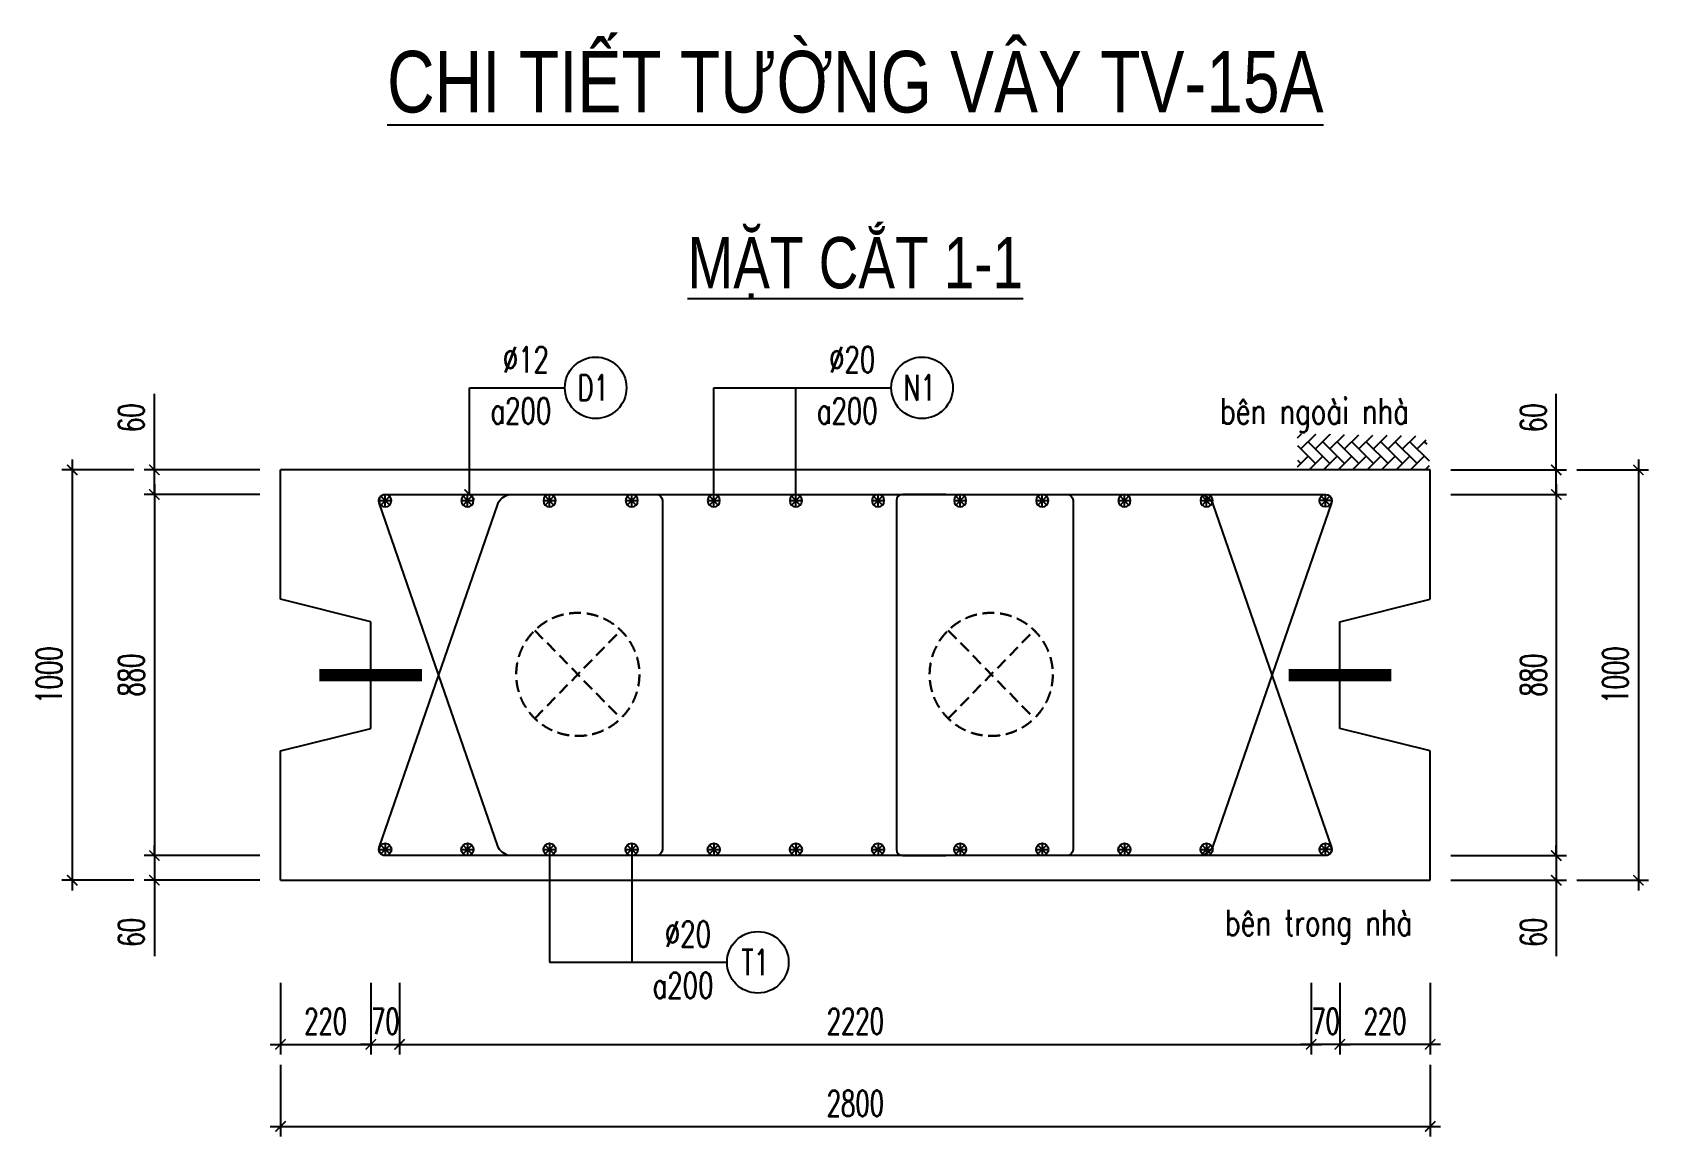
# Model space of a CAD drawing. Header units: millimetres. Extents: x -143483 to 1166745, y -1448440 to -1202244.
# Drawn here: x 82879 to 98625, y -1396853 to -1386087 of the extents above; entities that cross this region are included whole.
import ezdxf
from ezdxf.enums import TextEntityAlignment as Align

# ---------------------------------------------------------------- set-up
doc = ezdxf.new("R2010")
doc.units = ezdxf.units.MM
doc.header["$LTSCALE"] = 30
doc.header["$PDMODE"] = 3
doc.linetypes.add('DASHED', pattern=[19.05, 12.7, -6.35])
doc.layers.get('0').update_dxf_attribs({"lineweight": 9})
doc.layers.get('Defpoints').update_dxf_attribs({"lineweight": 9})
for name, color, linetype in [('ccu11-Cotthep', 9, 'Continuous'), ('ccu11-Dim', 8, 'Continuous'), ('ccu11-Hatch', 8, 'Continuous'), ('ccu11-Text', 31, 'Continuous'), ('ccu11-Thay', 7, 'Continuous'), ('ccu11-Thep', 4, 'Continuous'), ('ccu11-Thep doc', 4, 'Continuous'), ('ccu11-Thepdai', 6, 'Continuous')]:
    doc.layers.add(name, color=color, linetype=linetype)
doc.layers.add('ccu11-Khuat', color=9, linetype='DASHED', lineweight=30)
doc.styles.add('ccu11-dim', font='vnsimli.shx', dxfattribs={"width": 0.65, "bigfont": 'bigfont.shx'})
doc.styles.add('ccu11-VnAvH-B', font='VHAVANB.TTF')
doc.styles.add('ccu11-vnsimli', font='vnsimli.shx', dxfattribs={"width": 0.8, "bigfont": 'vns.shx'})
doc.styles.add('ccu11-vnsimple', font='vnsimple.shx', dxfattribs={"bigfont": 'bigfont.shx'})
doc.styles.add('ccu11_simli', font='vnsimli.shx', dxfattribs={"width": 0.8})
doc.dimstyles.new('ccu11-100', dxfattribs={"dimscale": 100, "dimtxt": 2.5, "dimasz": 1, "dimexe": 1, "dimexo": 2, "dimgap": 1, "dimtad": 1, "dimdec": 0, "dimdsep": 46, "dimtxsty": 'ccu11-dim', "dimblk": 'ARCHTICK', "dimcen": -1, "dimdle": 1, "dimclrd": 256, "dimclre": 256, "dimclrt": 3, "dimadec": 0, "dimazin": 2, "dimtfac": 0.1, "dimtdec": 0, "dimtmove": 0, "dimatfit": 1, "dimldrblk": 'ARCHTICK', "dimfxl": 0, "dimtvp": 0.833333, "dimtolj": 1, "dimtzin": 12, "dimarcsym": 0})
doc.dimstyles.new('ccu11-100x4', dxfattribs={"dimscale": 100, "dimtxt": 2.5, "dimasz": 1, "dimexe": 1, "dimexo": 2, "dimgap": 1, "dimtad": 1, "dimdec": 0, "dimlfac": 0.25, "dimdsep": 46, "dimtxsty": 'ccu11-dim', "dimblk": 'ARCHTICK', "dimcen": -1, "dimdle": 1, "dimclrd": 256, "dimclre": 256, "dimclrt": 3, "dimadec": 0, "dimazin": 2, "dimtfac": 0.1, "dimtdec": 0, "dimtmove": 0, "dimatfit": 1, "dimldrblk": 'ARCHTICK', "dimfxl": 0, "dimtvp": 0.833333, "dimtolj": 1, "dimtzin": 12, "dimarcsym": 0})

# ---------------------------------------------------------------- blocks, each defined once
blk = doc.blocks.new('MCT')
at = {"ltscale": 0.005}
for p, q in [((-0.49, 0), (0.49, 0)), ((0.35, -0.35), (-0.35, 0.35)), ((-0.35, -0.35), (0.35, 0.35)), ((0, -0.49), (0, 0.49))]:
    blk.add_line(p, q, dxfattribs=at)
blk.add_circle((0, 0), 0.492, dxfattribs=at)
blk = doc.blocks.new('*U3538')
at = {"layer": 'ccu11-Thep doc', "xscale": -121.9200000001001, "yscale": 121.9200000001001, "zscale": 121.92, "rotation": 270}
blk.add_blockref('MCT', (0, 0), dxfattribs=at)
blk = doc.blocks.new('*U3539')
at = {"layer": 'ccu11-Thep doc', "color": 0, "linetype": 'ByBlock', "lineweight": -2, "transparency": 16777216}
for p in [(0, 0), (800, 0), (1600, 0), (2400, 0), (3200, 0), (4000, 0), (4800, 0), (5600, 0), (6400, 0), (7200, 0), (8000, 0)]:
    blk.add_blockref('*U3538', p, dxfattribs=at)
blk = doc.blocks.new('*U3540')
at = {"layer": 'ccu11-Thep doc', "xscale": -121.9200000001001, "yscale": 121.9200000001001, "zscale": 121.92, "rotation": 270}
blk.add_blockref('MCT', (0, 0), dxfattribs=at)
blk = doc.blocks.new('*U3541')
at = {"layer": 'ccu11-Thep doc', "color": 0, "linetype": 'ByBlock', "lineweight": -2, "transparency": 16777216}
for p in [(0, 0), (800, 0), (1600, 0), (2400, 0), (3200, 0), (4000, 0), (4800, 0), (5600, 0), (6400, 0), (7200, 0), (8000, 0)]:
    blk.add_blockref('*U3540', p, dxfattribs=at)
blk = doc.blocks.new('_ARCHTICK')
at = {"color": 0, "linetype": 'ByBlock', "const_width": 0.15}
blk.add_lwpolyline([(-0.5, -0.5), (0.5, 0.5)], dxfattribs=at)
blk = doc.blocks.new('*D3606')
at = {"layer": 'ccu11-Dim', "linetype": 'ByBlock', "lineweight": -2, "ltscale": 30, "transparency": 16777216}
for p, q in [((95617, -1395353), (95617, -1396053)), ((96497, -1395353), (96497, -1396053)), ((96597, -1395953), (95517, -1395953))]:
    blk.add_line(p, q, dxfattribs=at)
at = {"layer": 'Defpoints', "color": 0, "linetype": 'ByBlock', "ltscale": 30, "transparency": 16777216}
for p in [(95617, -1395153), (96497, -1395153), (95617, -1395953)]:
    blk.add_point(p, dxfattribs=at)
at = {"layer": 'ccu11-Dim', "linetype": 'ByBlock', "lineweight": -2, "ltscale": 30, "transparency": 16777216, "xscale": 100, "yscale": 100, "zscale": 100, "rotation": 180}
blk.add_blockref('_ARCHTICK', (95617, -1395953), dxfattribs=at)
at = {"layer": 'ccu11-Dim', "linetype": 'ByBlock', "lineweight": -2, "ltscale": 30, "transparency": 16777216, "xscale": 100, "yscale": 100, "zscale": 100}
blk.add_blockref('_ARCHTICK', (96497, -1395953), dxfattribs=at)
at = {"layer": 'ccu11-Dim', "color": 3, "linetype": 'ByBlock', "ltscale": 30, "transparency": 16777216, "insert": (96057, -1395728), "char_height": 250, "attachment_point": 5, "style": 'ccu11-dim'}
blk.add_mtext('\\A1;220', dxfattribs=at)
blk = doc.blocks.new('*D3607')
at = {"layer": 'ccu11-Dim', "linetype": 'ByBlock', "lineweight": -2, "ltscale": 30, "transparency": 16777216}
for p, q in [((85297, -1396153), (85297, -1396853)), ((96497, -1396153), (96497, -1396853)), ((85197, -1396753), (96597, -1396753))]:
    blk.add_line(p, q, dxfattribs=at)
at = {"layer": 'Defpoints', "color": 0, "linetype": 'ByBlock', "ltscale": 30, "transparency": 16777216}
for p in [(85297, -1395953), (96497, -1395953), (96497, -1396753)]:
    blk.add_point(p, dxfattribs=at)
at = {"layer": 'ccu11-Dim', "linetype": 'ByBlock', "lineweight": -2, "ltscale": 30, "transparency": 16777216, "xscale": 100, "yscale": 100, "zscale": 100, "rotation": 180}
blk.add_blockref('_ARCHTICK', (85297, -1396753), dxfattribs=at)
at = {"layer": 'ccu11-Dim', "linetype": 'ByBlock', "lineweight": -2, "ltscale": 30, "transparency": 16777216, "xscale": 100, "yscale": 100, "zscale": 100}
blk.add_blockref('_ARCHTICK', (96497, -1396753), dxfattribs=at)
at = {"layer": 'ccu11-Dim', "color": 3, "linetype": 'ByBlock', "ltscale": 30, "transparency": 16777216, "insert": (90897, -1396528), "char_height": 250, "attachment_point": 5, "style": 'ccu11-dim'}
blk.add_mtext('\\A1;2800', dxfattribs=at)
blk = doc.blocks.new('*D3608')
at = {"layer": 'ccu11-Dim', "linetype": 'ByBlock', "lineweight": -2, "ltscale": 30, "transparency": 16777216}
for p, q in [((95337, -1395353), (95337, -1396053)), ((95617, -1395353), (95617, -1396053)), ((95337, -1395953), (95237, -1395953)), ((95617, -1395953), (95337, -1395953)), ((95617, -1395953), (95717, -1395953))]:
    blk.add_line(p, q, dxfattribs=at)
at = {"layer": 'Defpoints', "color": 0, "linetype": 'ByBlock', "ltscale": 30, "transparency": 16777216}
for p in [(95337, -1395153), (95617, -1395153), (95337, -1395953)]:
    blk.add_point(p, dxfattribs=at)
at = {"layer": 'ccu11-Dim', "linetype": 'ByBlock', "lineweight": -2, "ltscale": 30, "transparency": 16777216, "xscale": 100, "yscale": 100, "zscale": 100}
blk.add_blockref('_ARCHTICK', (95337, -1395953), dxfattribs=at)
at = {"layer": 'ccu11-Dim', "linetype": 'ByBlock', "lineweight": -2, "ltscale": 30, "transparency": 16777216, "xscale": 100, "yscale": 100, "zscale": 100, "rotation": 180}
blk.add_blockref('_ARCHTICK', (95617, -1395953), dxfattribs=at)
at = {"layer": 'ccu11-Dim', "color": 3, "linetype": 'ByBlock', "ltscale": 30, "transparency": 16777216, "insert": (95477, -1395728), "char_height": 250, "attachment_point": 5, "style": 'ccu11-dim'}
blk.add_mtext('\\A1;70', dxfattribs=at)
blk = doc.blocks.new('*D3609')
at = {"layer": 'ccu11-Dim', "linetype": 'ByBlock', "lineweight": -2, "ltscale": 30, "transparency": 16777216}
for p, q in [((86457, -1395353), (86457, -1396053)), ((95337, -1395353), (95337, -1396053)), ((86357, -1395953), (95437, -1395953))]:
    blk.add_line(p, q, dxfattribs=at)
at = {"layer": 'Defpoints', "color": 0, "linetype": 'ByBlock', "ltscale": 30, "transparency": 16777216}
for p in [(86457, -1395153), (95337, -1395153), (95337, -1395953)]:
    blk.add_point(p, dxfattribs=at)
at = {"layer": 'ccu11-Dim', "linetype": 'ByBlock', "lineweight": -2, "ltscale": 30, "transparency": 16777216, "xscale": 100, "yscale": 100, "zscale": 100, "rotation": 180}
blk.add_blockref('_ARCHTICK', (86457, -1395953), dxfattribs=at)
at = {"layer": 'ccu11-Dim', "linetype": 'ByBlock', "lineweight": -2, "ltscale": 30, "transparency": 16777216, "xscale": 100, "yscale": 100, "zscale": 100}
blk.add_blockref('_ARCHTICK', (95337, -1395953), dxfattribs=at)
at = {"layer": 'ccu11-Dim', "color": 3, "linetype": 'ByBlock', "ltscale": 30, "transparency": 16777216, "insert": (90897, -1395728), "char_height": 250, "attachment_point": 5, "style": 'ccu11-dim'}
blk.add_mtext('\\A1;2220', dxfattribs=at)
blk = doc.blocks.new('SHD')
at = {"layer": 'ccu11-Cotthep'}
blk.add_circle((300, 0), 300, dxfattribs=at)
at = {"layer": 'ccu11-Cotthep', "color": 31, "style": 'ccu11_simli', "width": 0.8}
blk.add_attdef('DK', text='', height=250, dxfattribs=at).set_placement((-101, 65), align=Align.BOTTOM_RIGHT)
blk.add_attdef('KH', text='', height=250, dxfattribs=at).set_placement((300, 0), align=Align.MIDDLE)
blk.add_attdef('KC', text='', height=250, dxfattribs=at).set_placement((-101, -142), align=Align.TOP_RIGHT)
blk = doc.blocks.new('*D3610')
at = {"layer": 'ccu11-Dim', "linetype": 'ByBlock', "lineweight": -2, "ltscale": 30, "transparency": 16777216}
for p, q in [((97725, -1390353), (97725, -1389613)), ((96697, -1390353), (97825, -1390353)), ((97725, -1390593), (97725, -1390353)), ((96697, -1390593), (97825, -1390593)), ((97725, -1390593), (97725, -1390693))]:
    blk.add_line(p, q, dxfattribs=at)
at = {"layer": 'Defpoints', "color": 0, "linetype": 'ByBlock', "ltscale": 30, "transparency": 16777216}
for p in [(96497, -1390353), (96497, -1390593), (97725, -1390593)]:
    blk.add_point(p, dxfattribs=at)
at = {"layer": 'ccu11-Dim', "linetype": 'ByBlock', "lineweight": -2, "ltscale": 30, "transparency": 16777216, "xscale": 100, "yscale": 100, "zscale": 100}
for p, rotation in [((97725, -1390353), 270), ((97725, -1390593), 90)]:
    blk.add_blockref('_ARCHTICK', p, dxfattribs=dict(at, rotation=rotation))
at = {"layer": 'ccu11-Dim', "color": 3, "linetype": 'ByBlock', "ltscale": 30, "transparency": 16777216, "insert": (97500, -1389845), "char_height": 250, "attachment_point": 5, "rotation": 90, "style": 'ccu11-dim'}
blk.add_mtext('\\A1;60', dxfattribs=at)
blk = doc.blocks.new('*D3611')
at = {"layer": 'ccu11-Dim', "linetype": 'ByBlock', "lineweight": -2, "ltscale": 30, "transparency": 16777216}
for p, q in [((97725, -1390493), (97725, -1394213)), ((96697, -1390593), (97825, -1390593)), ((96697, -1394113), (97825, -1394113))]:
    blk.add_line(p, q, dxfattribs=at)
at = {"layer": 'Defpoints', "color": 0, "linetype": 'ByBlock', "ltscale": 30, "transparency": 16777216}
for p in [(96497, -1390593), (96497, -1394113), (97725, -1394113)]:
    blk.add_point(p, dxfattribs=at)
at = {"layer": 'ccu11-Dim', "linetype": 'ByBlock', "lineweight": -2, "ltscale": 30, "transparency": 16777216, "xscale": 100, "yscale": 100, "zscale": 100}
for p, rotation in [((97725, -1390593), 90), ((97725, -1394113), 270)]:
    blk.add_blockref('_ARCHTICK', p, dxfattribs=dict(at, rotation=rotation))
at = {"layer": 'ccu11-Dim', "color": 3, "linetype": 'ByBlock', "ltscale": 30, "transparency": 16777216, "insert": (97500, -1392353), "char_height": 250, "attachment_point": 5, "rotation": 90, "style": 'ccu11-dim'}
blk.add_mtext('\\A1;880', dxfattribs=at)
blk = doc.blocks.new('*D3612')
at = {"layer": 'ccu11-Dim', "linetype": 'ByBlock', "lineweight": -2, "ltscale": 30, "transparency": 16777216}
for p, q in [((96697, -1394113), (97825, -1394113)), ((97725, -1394113), (97725, -1394013)), ((97725, -1394113), (97725, -1394353)), ((96697, -1394353), (97825, -1394353)), ((97725, -1394353), (97725, -1395093))]:
    blk.add_line(p, q, dxfattribs=at)
at = {"layer": 'Defpoints', "color": 0, "linetype": 'ByBlock', "ltscale": 30, "transparency": 16777216}
for p in [(96497, -1394113), (97725, -1394113), (96497, -1394353)]:
    blk.add_point(p, dxfattribs=at)
at = {"layer": 'ccu11-Dim', "linetype": 'ByBlock', "lineweight": -2, "ltscale": 30, "transparency": 16777216, "xscale": 100, "yscale": 100, "zscale": 100}
for p, rotation in [((97725, -1394113), 270), ((97725, -1394353), 90)]:
    blk.add_blockref('_ARCHTICK', p, dxfattribs=dict(at, rotation=rotation))
at = {"layer": 'ccu11-Dim', "color": 3, "linetype": 'ByBlock', "ltscale": 30, "transparency": 16777216, "insert": (97500, -1394861), "char_height": 250, "attachment_point": 5, "rotation": 90, "style": 'ccu11-dim'}
blk.add_mtext('\\A1;60', dxfattribs=at)
blk = doc.blocks.new('*D3613')
at = {"layer": 'ccu11-Dim', "linetype": 'ByBlock', "lineweight": -2, "ltscale": 30, "transparency": 16777216}
for p, q in [((97925, -1390353), (98625, -1390353)), ((98525, -1390253), (98525, -1394453)), ((97925, -1394353), (98625, -1394353))]:
    blk.add_line(p, q, dxfattribs=at)
at = {"layer": 'Defpoints', "color": 0, "linetype": 'ByBlock', "ltscale": 30, "transparency": 16777216}
for p in [(97725, -1390353), (97725, -1394353), (98525, -1394353)]:
    blk.add_point(p, dxfattribs=at)
at = {"layer": 'ccu11-Dim', "linetype": 'ByBlock', "lineweight": -2, "ltscale": 30, "transparency": 16777216, "xscale": 100, "yscale": 100, "zscale": 100}
for p, rotation in [((98525, -1390353), 90), ((98525, -1394353), 270)]:
    blk.add_blockref('_ARCHTICK', p, dxfattribs=dict(at, rotation=rotation))
at = {"layer": 'ccu11-Dim', "color": 3, "linetype": 'ByBlock', "ltscale": 30, "transparency": 16777216, "insert": (98300, -1392353), "char_height": 250, "attachment_point": 5, "rotation": 90, "style": 'ccu11-dim'}
blk.add_mtext('\\A1;1000', dxfattribs=at)
blk = doc.blocks.new('*D3656')
at = {"layer": 'ccu11-Dim', "linetype": 'ByBlock', "lineweight": -2, "ltscale": 30, "transparency": 16777216}
for p, q in [((85297, -1395353), (85297, -1396053)), ((86177, -1395353), (86177, -1396053)), ((85197, -1395953), (86277, -1395953))]:
    blk.add_line(p, q, dxfattribs=at)
at = {"layer": 'Defpoints', "color": 0, "linetype": 'ByBlock', "ltscale": 30, "transparency": 16777216}
for p in [(85297, -1395153), (86177, -1395153), (86177, -1395953)]:
    blk.add_point(p, dxfattribs=at)
at = {"layer": 'ccu11-Dim', "linetype": 'ByBlock', "lineweight": -2, "ltscale": 30, "transparency": 16777216, "xscale": 100, "yscale": 100, "zscale": 100, "rotation": 180}
blk.add_blockref('_ARCHTICK', (85297, -1395953), dxfattribs=at)
at = {"layer": 'ccu11-Dim', "linetype": 'ByBlock', "lineweight": -2, "ltscale": 30, "transparency": 16777216, "xscale": 100, "yscale": 100, "zscale": 100}
blk.add_blockref('_ARCHTICK', (86177, -1395953), dxfattribs=at)
at = {"layer": 'ccu11-Dim', "color": 3, "linetype": 'ByBlock', "ltscale": 30, "transparency": 16777216, "insert": (85737, -1395728), "char_height": 250, "attachment_point": 5, "style": 'ccu11-dim'}
blk.add_mtext('\\A1;220', dxfattribs=at)
blk = doc.blocks.new('*D3657')
at = {"layer": 'ccu11-Dim', "linetype": 'ByBlock', "lineweight": -2, "ltscale": 30, "transparency": 16777216}
for p, q in [((86177, -1395353), (86177, -1396053)), ((86457, -1395353), (86457, -1396053)), ((86177, -1395953), (86077, -1395953)), ((86177, -1395953), (86457, -1395953)), ((86457, -1395953), (86557, -1395953))]:
    blk.add_line(p, q, dxfattribs=at)
at = {"layer": 'Defpoints', "color": 0, "linetype": 'ByBlock', "ltscale": 30, "transparency": 16777216}
for p in [(86177, -1395153), (86457, -1395153), (86457, -1395953)]:
    blk.add_point(p, dxfattribs=at)
at = {"layer": 'ccu11-Dim', "linetype": 'ByBlock', "lineweight": -2, "ltscale": 30, "transparency": 16777216, "xscale": 100, "yscale": 100, "zscale": 100}
blk.add_blockref('_ARCHTICK', (86177, -1395953), dxfattribs=at)
at = {"layer": 'ccu11-Dim', "linetype": 'ByBlock', "lineweight": -2, "ltscale": 30, "transparency": 16777216, "xscale": 100, "yscale": 100, "zscale": 100, "rotation": 180}
blk.add_blockref('_ARCHTICK', (86457, -1395953), dxfattribs=at)
at = {"layer": 'ccu11-Dim', "color": 3, "linetype": 'ByBlock', "ltscale": 30, "transparency": 16777216, "insert": (86317, -1395728), "char_height": 250, "attachment_point": 5, "style": 'ccu11-dim'}
blk.add_mtext('\\A1;70', dxfattribs=at)
blk = doc.blocks.new('*D3658')
at = {"layer": 'ccu11-Dim', "linetype": 'ByBlock', "lineweight": -2, "ltscale": 30, "transparency": 16777216}
for p, q in [((84068, -1390353), (84068, -1389613)), ((85097, -1390353), (83968, -1390353)), ((84068, -1390593), (84068, -1390353)), ((85097, -1390593), (83968, -1390593)), ((84068, -1390593), (84068, -1390693))]:
    blk.add_line(p, q, dxfattribs=at)
at = {"layer": 'Defpoints', "color": 0, "linetype": 'ByBlock', "ltscale": 30, "transparency": 16777216}
for p in [(85297, -1390353), (84068, -1390593), (85297, -1390593)]:
    blk.add_point(p, dxfattribs=at)
at = {"layer": 'ccu11-Dim', "linetype": 'ByBlock', "lineweight": -2, "ltscale": 30, "transparency": 16777216, "xscale": 100, "yscale": 100, "zscale": 100}
for p, rotation in [((84068, -1390353), 270), ((84068, -1390593), 90)]:
    blk.add_blockref('_ARCHTICK', p, dxfattribs=dict(at, rotation=rotation))
at = {"layer": 'ccu11-Dim', "color": 3, "linetype": 'ByBlock', "ltscale": 30, "transparency": 16777216, "insert": (83843, -1389845), "char_height": 250, "attachment_point": 5, "rotation": 90, "style": 'ccu11-dim'}
blk.add_mtext('\\A1;60', dxfattribs=at)
blk = doc.blocks.new('*D3659')
at = {"layer": 'ccu11-Dim', "linetype": 'ByBlock', "lineweight": -2, "ltscale": 30, "transparency": 16777216}
for p, q in [((84068, -1390493), (84068, -1394213)), ((85097, -1390593), (83968, -1390593)), ((85097, -1394113), (83968, -1394113))]:
    blk.add_line(p, q, dxfattribs=at)
at = {"layer": 'Defpoints', "color": 0, "linetype": 'ByBlock', "ltscale": 30, "transparency": 16777216}
for p in [(85297, -1390593), (84068, -1394113), (85297, -1394113)]:
    blk.add_point(p, dxfattribs=at)
at = {"layer": 'ccu11-Dim', "linetype": 'ByBlock', "lineweight": -2, "ltscale": 30, "transparency": 16777216, "xscale": 100, "yscale": 100, "zscale": 100}
for p, rotation in [((84068, -1390593), 90), ((84068, -1394113), 270)]:
    blk.add_blockref('_ARCHTICK', p, dxfattribs=dict(at, rotation=rotation))
at = {"layer": 'ccu11-Dim', "color": 3, "linetype": 'ByBlock', "ltscale": 30, "transparency": 16777216, "insert": (83843, -1392353), "char_height": 250, "attachment_point": 5, "rotation": 90, "style": 'ccu11-dim'}
blk.add_mtext('\\A1;880', dxfattribs=at)
blk = doc.blocks.new('*D3660')
at = {"layer": 'ccu11-Dim', "linetype": 'ByBlock', "lineweight": -2, "ltscale": 30, "transparency": 16777216}
for p, q in [((85097, -1394113), (83968, -1394113)), ((84068, -1394113), (84068, -1394013)), ((84068, -1394113), (84068, -1394353)), ((85097, -1394353), (83968, -1394353)), ((84068, -1394353), (84068, -1395093))]:
    blk.add_line(p, q, dxfattribs=at)
at = {"layer": 'Defpoints', "color": 0, "linetype": 'ByBlock', "ltscale": 30, "transparency": 16777216}
for p in [(84068, -1394113), (85297, -1394113), (85297, -1394353)]:
    blk.add_point(p, dxfattribs=at)
at = {"layer": 'ccu11-Dim', "linetype": 'ByBlock', "lineweight": -2, "ltscale": 30, "transparency": 16777216, "xscale": 100, "yscale": 100, "zscale": 100}
for p, rotation in [((84068, -1394113), 270), ((84068, -1394353), 90)]:
    blk.add_blockref('_ARCHTICK', p, dxfattribs=dict(at, rotation=rotation))
at = {"layer": 'ccu11-Dim', "color": 3, "linetype": 'ByBlock', "ltscale": 30, "transparency": 16777216, "insert": (83843, -1394861), "char_height": 250, "attachment_point": 5, "rotation": 90, "style": 'ccu11-dim'}
blk.add_mtext('\\A1;60', dxfattribs=at)
blk = doc.blocks.new('*D3661')
at = {"layer": 'ccu11-Dim', "linetype": 'ByBlock', "lineweight": -2, "ltscale": 30, "transparency": 16777216}
for p, q in [((83868, -1390353), (83168, -1390353)), ((83268, -1390253), (83268, -1394453)), ((83868, -1394353), (83168, -1394353))]:
    blk.add_line(p, q, dxfattribs=at)
at = {"layer": 'Defpoints', "color": 0, "linetype": 'ByBlock', "ltscale": 30, "transparency": 16777216}
for p in [(84068, -1390353), (83268, -1394353), (84068, -1394353)]:
    blk.add_point(p, dxfattribs=at)
at = {"layer": 'ccu11-Dim', "linetype": 'ByBlock', "lineweight": -2, "ltscale": 30, "transparency": 16777216, "xscale": 100, "yscale": 100, "zscale": 100}
for p, rotation in [((83268, -1390353), 90), ((83268, -1394353), 270)]:
    blk.add_blockref('_ARCHTICK', p, dxfattribs=dict(at, rotation=rotation))
at = {"layer": 'ccu11-Dim', "color": 3, "linetype": 'ByBlock', "ltscale": 30, "transparency": 16777216, "insert": (83043, -1392353), "char_height": 250, "attachment_point": 5, "rotation": 90, "style": 'ccu11-dim'}
blk.add_mtext('\\A1;1000', dxfattribs=at)

msp = doc.modelspace()

# ---------------------------------------------------------------- hatches: boundary and pattern name
at = {"layer": 'ccu11-Hatch', "ltscale": 10}
h = msp.add_hatch(dxfattribs=at)
h.set_pattern_fill('AR-HBONE', color=256, scale=25, angle=270, style=0)
h.set_pattern_definition([(45, (-3166646.16, 386103.2), (141.4213562, 4e-14), [300, -100]), (315, (-3166575.45, 386173.91), (141.4213562, 4e-14), [300, -100])])
h.paths.add_polyline_path([(95204.34, -1390000.27), (95204.34, -1390352.99), (96496.7, -1390352.99), (96453.84, -1390021.69)])

# ---------------------------------------------------------------- linework, layer by layer
at = {"layer": 'ccu11-Khuat', "ltscale": 0.3}
for p, q in [((87774.12, -1391917.28), (88612.35, -1392775.98)), ((87774.12, -1392775.98), (88612.35, -1391917.28)), ((91801.36, -1391917.28), (92639.59, -1392775.98)), ((91801.36, -1392775.98), (92639.59, -1391917.28))]:
    msp.add_line(p, q, dxfattribs=at)
for centre in [(88193.24, -1392346.63), (92220.47, -1392346.63)]:
    msp.add_circle(centre, 600, dxfattribs=at)
at = {"layer": 'ccu11-Thay'}
for p, q in [((96496.7, -1390352.99), (85296.7, -1390352.99)), ((85296.7, -1391612.99), (85296.7, -1390352.99)), ((96496.7, -1391612.99), (96496.7, -1390352.99)), ((86176.46, -1391832.99), (85296.7, -1391612.99)), ((95616.93, -1391832.99), (96496.7, -1391612.99)), ((86176.46, -1392872.99), (86176.46, -1391832.99)), ((95616.93, -1392872.99), (95616.93, -1391832.99)), ((85296.7, -1393092.99), (86176.46, -1392872.99)), ((96496.7, -1393092.99), (95616.93, -1392872.99)), ((85296.7, -1394352.99), (85296.7, -1393092.99)), ((96496.7, -1394352.99), (96496.7, -1393092.99)), ((85296.7, -1394352.99), (96496.7, -1394352.99))]:
    msp.add_line(p, q, dxfattribs=at)
at = {"layer": 'ccu11-Thep', "const_width": 120}
for points in [[(86676.7, -1392352.99), (85676.7, -1392352.99)], [(95116.7, -1392352.99), (96116.7, -1392352.99)]]:
    msp.add_lwpolyline(points, dxfattribs=at)
at = {"layer": 'ccu11-Thepdai'}
for points in [[(93548.49, -1390592.99), (94268.96, -1390592.99, -0.23620228), (94380.73, -1390685.74), (95534.61, -1394032.49, -0.5204497), (95478.22, -1394112.99), (90896.7, -1394112.99), (86315.17, -1394112.99, -0.5204497), (86258.78, -1394032.49), (87412.66, -1390685.74, -0.23620228), (87524.43, -1390592.99), (88244.9, -1390592.99)], [(88244.9, -1394112.99), (87524.43, -1394112.99, -0.23620228), (87412.66, -1394020.24), (86258.78, -1390673.49, -0.5204497), (86315.17, -1390592.99), (90896.7, -1390592.99), (95478.22, -1390592.99, -0.5204497), (95534.61, -1390673.49), (94380.73, -1394020.24, -0.23620228), (94268.96, -1394112.99), (93548.49, -1394112.99)], [(88537.38, -1390592.99), (88957.38, -1390592.99, -0.41421356), (89017.38, -1390652.99), (89017.38, -1394052.99, -0.41421356), (88957.38, -1394112.99), (88537.38, -1394112.99)], [(91777.38, -1390592.99), (91357.38, -1390592.99, 0.41421356), (91297.38, -1390652.99), (91297.38, -1394052.99, 0.41421356), (91357.38, -1394112.99), (91777.38, -1394112.99)], [(92537.38, -1390592.99), (92957.38, -1390592.99, -0.41421356), (93017.38, -1390652.99), (93017.38, -1394052.99, -0.41421356), (92957.38, -1394112.99), (92537.38, -1394112.99)]]:
    msp.add_lwpolyline(points, format="xyb", dxfattribs=at)

# ---------------------------------------------------------------- block references
at = {"layer": 'ccu11-Cotthep'}
ref = msp.add_blockref('SHD', (88067.38, -1389552.63), dxfattribs=at)
ref.add_attrib('KH', 'D1', dxfattribs={"color": 31, "height": 250, "style": 'ccu11-vnsimple', "width": 0.7}).set_placement((88342.38, -1389552.63), align=Align.MIDDLE_CENTER)
ref.add_attrib('KC', 'a200', dxfattribs={"color": 31, "height": 250, "style": 'ccu11-vnsimple', "width": 0.7}).set_placement((87638.8, -1389652.63), align=Align.TOP_CENTER)
ref.add_attrib('DK', '`12', dxfattribs={"color": 31, "height": 250, "style": 'ccu11-vnsimple', "width": 0.7}).set_placement((87686.59, -1389477.63), align=Align.BOTTOM_CENTER)
ref = msp.add_blockref('SHD', (91246.92, -1389552.63), dxfattribs=at)
ref.add_attrib('KH', 'N1', dxfattribs={"color": 31, "height": 250, "style": 'ccu11-vnsimple', "width": 0.7}).set_placement((91521.92, -1389552.63), align=Align.MIDDLE_CENTER)
ref.add_attrib('KC', 'a200', dxfattribs={"color": 31, "height": 250, "style": 'ccu11-vnsimple', "width": 0.7}).set_placement((90818.34, -1389652.63), align=Align.TOP_CENTER)
ref.add_attrib('DK', '`20', dxfattribs={"color": 31, "height": 250, "style": 'ccu11-vnsimple', "width": 0.7}).set_placement((90866.14, -1389477.63), align=Align.BOTTOM_CENTER)
ref = msp.add_blockref('SHD', (89646.84, -1395153.35), dxfattribs=at)
ref.add_attrib('KH', 'T1', dxfattribs={"color": 31, "height": 250, "style": 'ccu11-vnsimple', "width": 0.7}).set_placement((89921.84, -1395153.35), align=Align.MIDDLE_CENTER)
ref.add_attrib('KC', 'a200', dxfattribs={"color": 31, "height": 250, "style": 'ccu11-vnsimple', "width": 0.7}).set_placement((89218.26, -1395253.35), align=Align.TOP_CENTER)
ref.add_attrib('DK', '`20', dxfattribs={"color": 31, "height": 250, "style": 'ccu11-vnsimple', "width": 0.7}).set_placement((89266.05, -1395078.35), align=Align.BOTTOM_CENTER)
at = {"layer": 'ccu11-Thep doc'}
msp.add_blockref('*U3539', (86317.92, -1390652.99), dxfattribs=at)
at = {"layer": 'ccu11-Thep doc', "xscale": 121.9200000001001, "yscale": 121.9200000001001, "zscale": 121.9200000001001, "rotation": 90.00000000000001}
for p in [(95477.05, -1390652.99), (95477.05, -1394052.99)]:
    msp.add_blockref('MCT', p, dxfattribs=at)
at = {"layer": 'ccu11-Thep doc', "xscale": -1, "rotation": 180}
msp.add_blockref('*U3541', (86317.84, -1394052.99), dxfattribs=at)

# ---------------------------------------------------------------- texts
at = {"layer": 'ccu11-Text', "style": 'ccu11-VnAvH-B', "width": 0.8}
msp.add_text('%%UCHI TIÕT t\xadêng v©y tv-15a', height=600, dxfattribs=at).set_placement((90896.7, -1386868.55), align=Align.CENTER)
at = {"layer": 'ccu11-Text', "color": 1, "style": 'ccu11-VnAvH-B', "width": 0.8}
msp.add_text('%%UmÆt c¾t 1-1', height=500, dxfattribs=at).set_placement((90896.7, -1388582.86), align=Align.CENTER)
at = {"layer": 'ccu11-Text', "linetype": 'Continuous', "style": 'ccu11-vnsimli', "width": 0.75}
for s, p in [('bªn ngoµi nhµ', (95369.1, -1389904.85)), ('bªn trong nhµ', (95409.28, -1394891.46))]:
    msp.add_text(s, height=250, dxfattribs=at).set_placement(p, align=Align.CENTER)

# ---------------------------------------------------------------- dimensions: what is measured, and where the dimension line sits
at = {"layer": 'ccu11-Dim', "linetype": 'ByBlock', "ltscale": 30}
for base, p1, p2, angle, picture, middle in [((84068.3, -1390592.99), (85296.7, -1390352.99), (85296.7, -1390592.99), 90, '*D3658', (84068.3, -1389845.01)), ((97725.09, -1390592.99), (96496.7, -1390352.99), (96496.7, -1390592.99), 90, '*D3610', (97725.09, -1389845.01)), ((84068.3, -1394112.99), (85296.7, -1394352.99), (85296.7, -1394112.99), 270, '*D3660', (84068.3, -1394860.98)), ((97725.09, -1394112.99), (96496.7, -1394352.99), (96496.7, -1394112.99), 270, '*D3612', (97725.09, -1394860.98))]:
    dim = msp.add_linear_dim(base=base, p1=p1, p2=p2, angle=angle, dimstyle='ccu11-100x4', dxfattribs=at)
    dim.commit()
    dim.dimension.update_dxf_attribs({"geometry": picture, "text_midpoint": middle, "dimtype": 160})
for base, p1, p2, angle, picture, middle in [((83268.3, -1394352.99), (84068.3, -1390352.99), (84068.3, -1394352.99), 90, '*D3661', (83043.3, -1392352.99)), ((98525.09, -1394352.99), (97725.09, -1390352.99), (97725.09, -1394352.99), 90, '*D3613', (98300.09, -1392352.99)), ((86176.7, -1395953.35), (85296.7, -1395153.35), (86176.7, -1395153.35), 180, '*D3656', (85736.7, -1395728.35))]:
    dim = msp.add_linear_dim(base=base, p1=p1, p2=p2, angle=angle, dimstyle='ccu11-100x4', dxfattribs=at)
    dim.commit()
    dim.dimension.update_dxf_attribs({"geometry": picture, "text_midpoint": middle})
for base, p1, p2, angle, override, picture, middle in [((84068.3, -1394112.99), (85296.7, -1390592.99), (85296.7, -1394112.99), 90, {"dimtmove": 1}, '*D3659', (83843.3, -1392352.99)), ((97725.09, -1394112.99), (96496.7, -1390592.99), (96496.7, -1394112.99), 90, {"dimtmove": 1}, '*D3611', (97500.09, -1392352.99)), ((86456.7, -1395953.35), (86176.7, -1395153.35), (86456.7, -1395153.35), 180, {"dimtix": 1}, '*D3657', (86316.7, -1395728.35))]:
    dim = msp.add_linear_dim(base=base, p1=p1, p2=p2, angle=angle, dimstyle='ccu11-100x4', override=override, dxfattribs=at)
    dim.commit()
    dim.dimension.update_dxf_attribs({"geometry": picture, "text_midpoint": middle})
for base, p1, p2, picture, middle in [((95336.7, -1395953.35), (86456.7, -1395153.35), (95336.7, -1395153.35), '*D3609', (90896.7, -1395728.35)), ((95616.7, -1395953.35), (96496.7, -1395153.35), (95616.7, -1395153.35), '*D3606', (96056.7, -1395728.35)), ((96496.7, -1396753.35), (85296.7, -1395953.35), (96496.7, -1395953.35), '*D3607', (90896.7, -1396528.35))]:
    dim = msp.add_linear_dim(base=base, p1=p1, p2=p2, dimstyle='ccu11-100x4', dxfattribs=at)
    dim.commit()
    dim.dimension.update_dxf_attribs({"geometry": picture, "text_midpoint": middle})
dim = msp.add_linear_dim(base=(95336.7, -1395953.35), p1=(95616.7, -1395153.35), p2=(95336.7, -1395153.35), dimstyle='ccu11-100x4', override={"dimtix": 1}, dxfattribs=at)
dim.commit()
dim.dimension.update_dxf_attribs({"geometry": '*D3608', "text_midpoint": (95476.7, -1395728.35)})

# ---------------------------------------------------------------- leaders
at = {"layer": 'ccu11-Cotthep', "linetype": 'ByBlock', "ltscale": 30}
msp.add_leader([(87138.38, -1390592.99), (87138.38, -1389552.63), (88067.38, -1389552.63)], dimstyle='ccu11-100x4', dxfattribs=at)
at = {"layer": 'ccu11-Cotthep'}
for points in [[(89517.92, -1390652.99), (89517.92, -1389552.63), (91246.92, -1389552.63)], [(90317.92, -1390652.99), (90317.92, -1389552.63), (91246.92, -1389552.63)], [(87917.84, -1394052.99), (87917.84, -1395153.35), (89646.84, -1395153.35)], [(88717.84, -1394052.99), (88717.84, -1395153.35), (89646.84, -1395153.35)]]:
    msp.add_leader(points, dimstyle='ccu11-100', override={"dimasz": 1.5, "dimgap": 1, "dimtad": 0, "dimldrblk": 'None', "dimfxl": 3, "dimfxlon": 1, "dimtfill": 1, "dimarcsym": 1}, dxfattribs=at)

doc.saveas('drawing.dxf')
